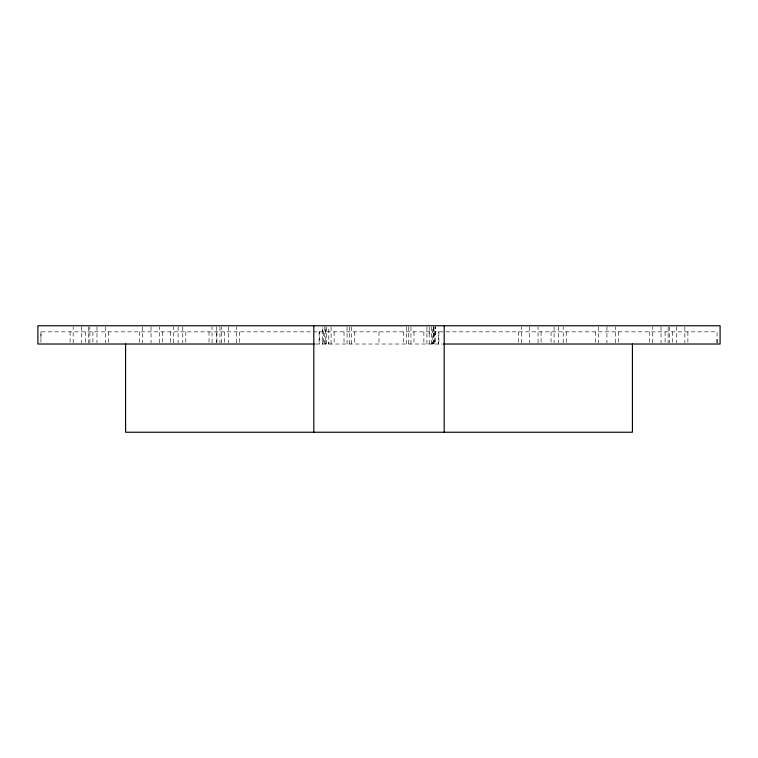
<?xml version="1.0" encoding="UTF-8"?>
<svg xmlns="http://www.w3.org/2000/svg" width="758" height="758" viewBox="0 0 758 758"><rect width="100%" height="100%" fill="white"/><g stroke="black" fill="none" stroke-linecap="round" stroke-linejoin="round"><path stroke-width="0.57" stroke-dasharray="3.79 2.84" d="M40.941 337.935L40.941 331.843L717.059 331.843L717.059 344.018M73.147 342.872L73.147 326.906M88.601 326.906L88.601 342.872M89.87 342.872L89.87 326.906M105.334 326.906L105.334 342.872M142.684 326.906L142.684 342.872M159.417 342.872L159.417 326.906M173.411 342.872L173.411 326.906M182.782 326.906L182.782 342.872M212.05 342.872L212.05 326.906M219.953 326.906L219.953 342.872M221.421 342.872L221.421 326.906M236.686 342.872L236.686 326.906M319.677 333.871L319.677 331.843L319.677 344.018M322.719 340.977L322.719 344.018L322.719 326.774M322.719 331.843L322.719 328.801M325.76 340.977L325.76 344.018L325.76 326.774M325.76 331.843L325.76 328.801M326.527 344.018L326.527 326.906M328.801 341.991L328.801 344.018L328.801 326.774M331.085 344.018L331.085 326.906M347.06 326.906L347.06 344.018M351.617 344.018L351.617 326.906M406.383 326.906L406.383 344.018M410.94 344.018L410.94 326.906M426.915 326.906L426.915 344.018M429.199 333.871L429.199 331.843M431.473 326.906L431.473 344.018M432.24 341.735L432.24 344.018L432.24 326.774M433.481 344.018L433.481 326.774M435.281 334.884L435.281 331.843M435.281 328.801L435.281 326.774L435.281 344.018M438.323 341.991L438.323 344.018L438.323 331.843M521.315 342.872L521.315 326.906M538.047 342.872L538.047 326.906M554.089 326.906L554.089 342.872M563.213 342.872L563.213 326.906M598.583 326.906L598.583 342.872M615.316 342.872L615.316 326.906M652.666 342.872L652.666 326.906M668.13 326.906L668.13 342.872M669.399 326.906L669.399 342.872M684.853 326.906L684.853 342.872M717.059 343.004L717.059 337.935M315.603 344.018L442.397 344.018M687.885 331.843L687.885 344.018M676.487 326.774L676.487 342.91M672.431 331.843L672.431 344.018M665.098 331.843L665.098 344.018M661.033 326.774L661.033 342.91M649.634 331.843L649.634 344.018M618.348 331.843L618.348 344.018M606.95 326.774L606.95 342.91M595.551 331.843L595.551 344.018M566.254 331.843L566.254 344.018M558.655 326.774L558.655 342.91M551.057 331.843L551.057 344.018M541.079 331.843L541.079 344.018M529.681 326.774L529.681 342.91M518.283 331.843L518.283 344.018M438.882 331.843L438.882 344.018M434.514 331.843L434.514 344.018M434.031 326.774L434.031 344.018M433.756 326.774L433.766 344.018M429.199 326.774L429.199 344.018M423.874 331.843L423.874 344.018M413.982 331.843L413.982 344.018M408.657 326.774L408.657 344.018M403.341 331.843L403.341 344.018M379 331.843L379 344.018M354.659 331.843L354.659 344.018M349.343 326.774L349.343 344.018M344.018 331.843L344.018 344.018M334.126 331.843L334.126 344.018M324.244 326.774L324.244 344.018M323.486 331.843L323.486 344.018M319.118 331.843L319.118 344.018M239.718 331.843L239.718 344.018M228.319 326.774L228.319 342.91M224.453 331.843L224.453 344.018M216.921 331.843L216.921 344.018M216.731 326.774L216.731 342.91M209.009 331.843L209.009 344.018M185.814 331.843L185.814 344.018M178.102 326.774L178.102 342.91M170.379 331.843L170.379 344.018M162.449 331.843L162.449 344.018M151.05 326.774L151.05 342.91M139.652 331.843L139.652 344.018M108.366 331.843L108.366 344.018M96.967 326.774L96.967 342.91M92.902 331.843L92.902 344.018M85.569 331.843L85.569 344.018M81.513 326.774L81.513 342.91M70.115 331.843L70.115 344.018M40.941 331.843L40.941 343.004"/><path stroke-width="1.14" d="M314.418 344.018L37.9 344.018L37.9 325.76L720.1 325.76L720.1 344.018L443.582 344.018M632.418 344.018L632.418 432.24L125.582 432.24L125.582 344.018M444.188 325.76L444.188 432.24M313.812 325.76L313.812 432.24"/></g></svg>
